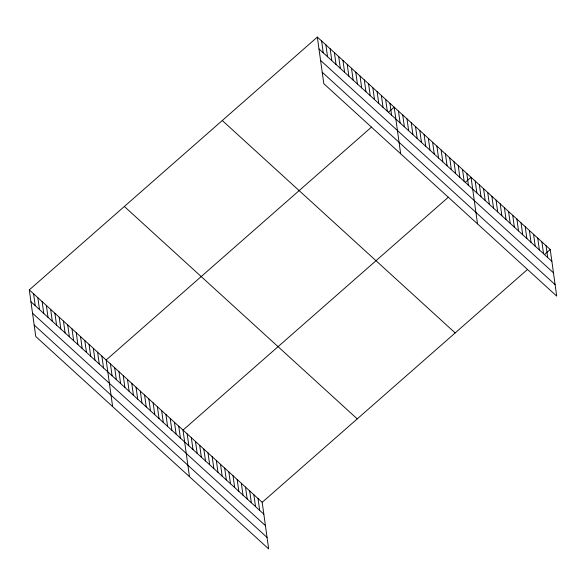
<?xml version="1.0" encoding="UTF-8"?>
<svg xmlns="http://www.w3.org/2000/svg" width="586" height="586" viewBox="0 0 586 586"><rect width="100%" height="100%" fill="white"/><g stroke="black" fill="none" stroke-linecap="round" stroke-linejoin="round"><path stroke-width="0.88" d="M29.3 289.902L262.191 502.312L268.659 548.914L35.768 336.503L29.3 289.902L317.341 37.086L550.232 249.497L556.7 296.098L323.809 83.688L317.341 37.086M371.561 127.045L106.154 360.002L112.622 406.596M388.379 112.292L394.195 107.187L400.663 153.781M448.422 197.145L183.008 430.095L189.476 476.689M465.233 182.385L471.049 177.28L477.517 223.874M262.191 502.312L527.605 269.362M544.416 254.602L550.232 249.497M318.989 48.946L551.88 261.356M320.579 60.409L553.47 272.82M322.212 72.225L555.11 284.628M222.284 120.518L455.183 332.929M124.357 206.477L357.248 418.887M30.948 301.761L263.839 514.171M32.538 313.224L265.429 525.635M34.178 325.04L267.07 537.45M546.064 245.695L547.712 257.554M541.896 241.893L543.544 253.753M537.728 238.092L539.376 249.951M533.56 234.29L535.208 246.149M529.4 230.496L531.041 242.348M525.232 226.694L526.873 238.553M521.064 222.892L522.705 234.752M516.896 219.091L518.537 230.95M512.728 215.289L514.369 227.148M508.56 211.487L510.201 223.347M504.392 207.686L506.033 219.545M500.224 203.884L501.865 215.743M496.056 200.082L497.704 211.942M491.888 196.281L493.537 208.14M487.72 192.479L489.369 204.338M483.553 188.685L485.201 200.544M479.385 184.883L481.033 196.742M475.217 181.081L476.865 192.94M466.778 173.383L468.426 185.242M462.508 169.493L464.156 181.352M458.237 165.596L459.885 177.455M453.974 161.699L455.615 173.559M449.704 157.81L451.345 169.669M445.433 153.913L447.074 165.772M441.163 150.016L442.811 161.875M436.892 146.126L438.54 157.986M432.622 142.23L434.27 154.089M428.351 138.34L429.999 150.199M424.081 134.443L425.729 146.302M419.81 130.546L421.459 142.405M415.547 126.657L417.188 138.516M411.277 122.76L412.918 134.619M407.006 118.863L408.647 130.722M402.736 114.973L404.377 126.832M398.465 111.076L400.113 122.935M389.924 103.29L391.573 115.149M385.654 99.393L387.302 111.252M381.383 95.503L383.032 107.363M377.113 91.606L378.761 103.466M372.85 87.71L374.491 99.569M368.579 83.82L370.22 95.679M364.309 79.923L365.95 91.782M360.038 76.034L361.687 87.893M355.768 72.137L357.416 83.996M351.497 68.24L353.146 80.099M347.227 64.35L348.875 76.209M342.957 60.453L344.605 72.312M338.686 56.556L340.334 68.416M334.416 52.667L336.064 64.526M330.152 48.77L331.793 60.629M325.882 44.88L327.523 56.739M321.611 40.983L323.252 52.843M258.023 498.51L259.671 510.369M253.855 494.709L255.503 506.568M249.695 490.907L251.335 502.766M245.527 487.113L247.167 498.972M241.359 483.311L243 495.17M237.191 479.509L238.832 491.368M233.023 475.707L234.664 487.567M228.855 471.906L230.496 483.765M224.687 468.104L226.328 479.963M220.519 464.302L222.167 476.162M216.351 460.501L217.999 472.36M212.183 456.699L213.831 468.558M208.015 452.897L209.663 464.757M203.847 449.103L205.496 460.955M199.68 445.301L201.328 457.161M195.512 441.5L197.16 453.359M191.344 437.698L192.992 449.557M187.176 433.896L188.824 445.756M178.737 426.198L180.385 438.057M174.474 422.308L176.115 434.167M170.204 418.411L171.845 430.271M165.933 414.514L167.574 426.374M161.663 410.625L163.304 422.484M157.392 406.728L159.04 418.587M153.122 402.838L154.77 414.698M148.851 398.941L150.499 410.801M144.581 395.045L146.229 406.904M140.31 391.155L141.959 403.014M136.04 387.258L137.688 399.117M131.777 383.361L133.418 395.22M127.506 379.472L129.147 391.331M123.236 375.575L124.877 387.434M118.965 371.685L120.606 383.544M114.695 367.788L116.343 379.647M110.424 363.891L112.073 375.751M101.883 356.105L103.532 367.964M97.613 352.208L99.261 364.067M93.342 348.318L94.991 360.178M89.079 344.422L90.72 356.281M84.809 340.532L86.45 352.391M80.538 336.635L82.179 348.494M76.268 332.738L77.916 344.597M71.997 328.849L73.646 340.708M67.727 324.952L69.375 336.811M63.456 321.055L65.105 332.914M59.186 317.165L60.834 329.024M54.916 313.268L56.564 325.127M50.645 309.379L52.293 321.238M46.382 305.482L48.023 317.341M42.111 301.585L43.752 313.444M37.841 297.695L39.482 309.555M33.57 293.798L35.219 305.658"/></g></svg>
